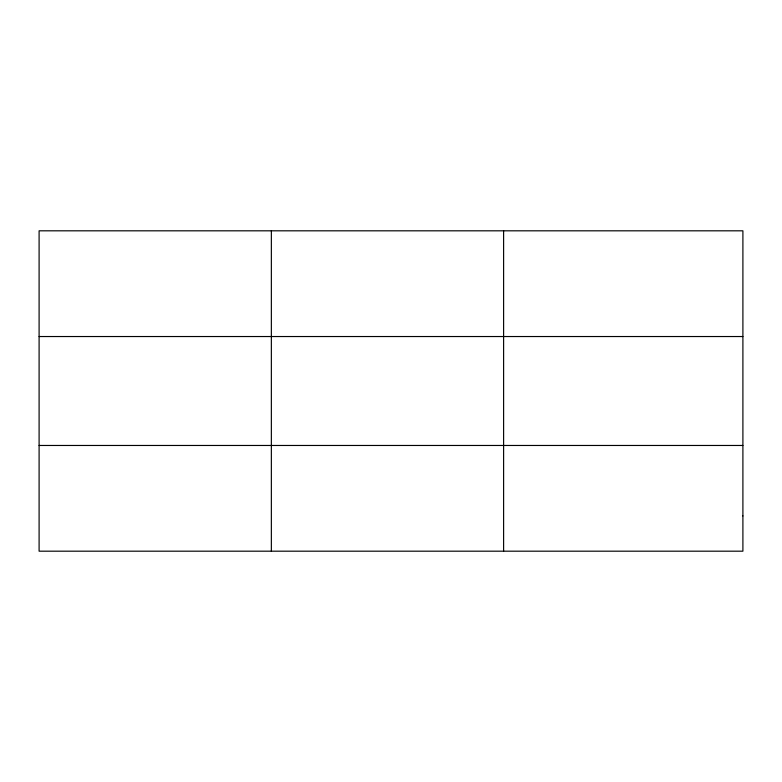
<?xml version="1.0" encoding="UTF-8"?>
<svg xmlns="http://www.w3.org/2000/svg" width="782" height="782" viewBox="0 0 782 782"><rect width="100%" height="100%" fill="white"/><g stroke="black" fill="none" stroke-linecap="round" stroke-linejoin="round"><path stroke-width="1.17" d="M271.354 230.817L271.354 551.183M503.608 230.817L503.608 551.183M39.1 336.534L742.9 336.534M39.1 445.466L742.9 445.466M742.9 515.944L742.9 551.183L39.1 551.183L39.1 230.817L742.9 230.817L742.9 515.944"/></g></svg>
